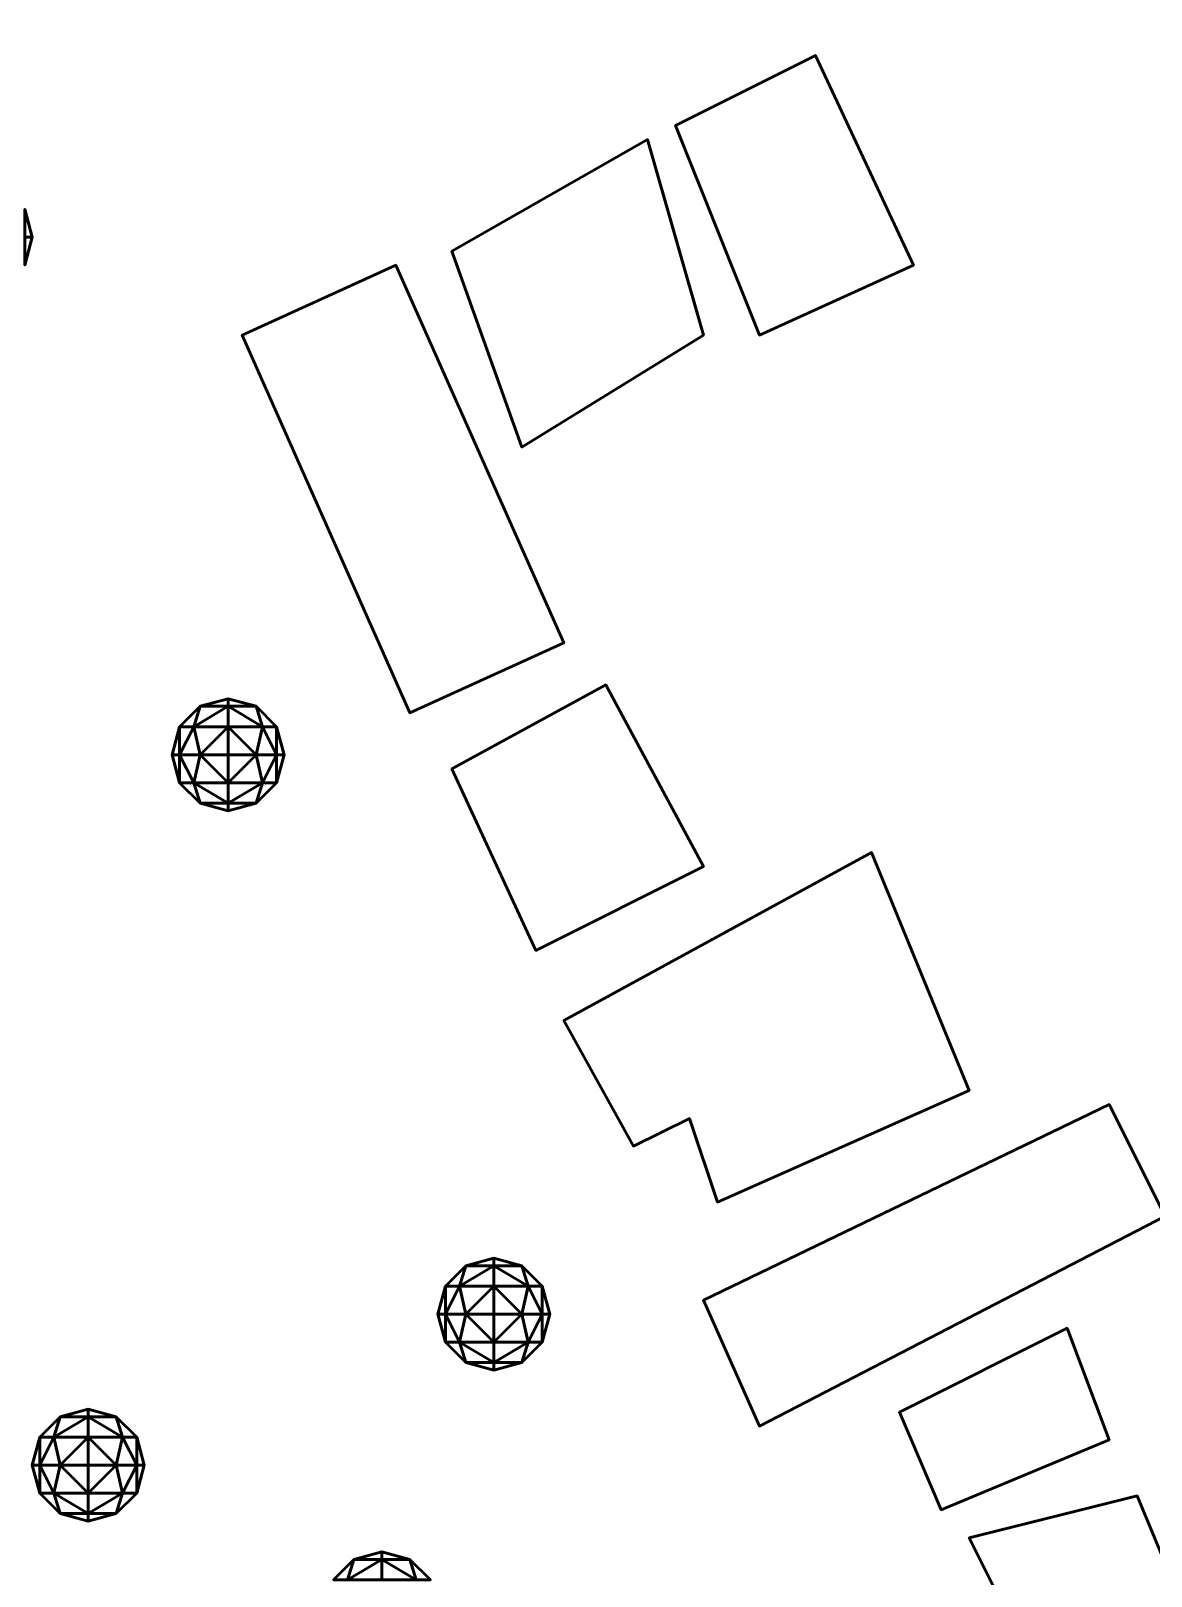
# Model space of a CAD drawing. Header units: metres. Extents: x -246 to 254, y -250 to 250.
# Drawn here: x 85 to 125, y -8.9 to 46.4 of the extents above; entities that cross this region are included whole.
import ezdxf

# ---------------------------------------------------------------- set-up
doc = ezdxf.new("R2010")
doc.units = ezdxf.units.M
doc.header["$LTSCALE"] = 5.08
doc.layers.add('一般', color=7, linetype='Continuous', lineweight=5)

# ---------------------------------------------------------------- blocks, each defined once
blk = doc.blocks.new('市街地地図 (3D)')
at = {"layer": '一般', "color": 31, "linetype": 'Continuous', "lineweight": 50}
for points in [[(86.5, 81), (86.5, 81, 6), (81.5, 78.5, 6), (81.5, 78.5)], [(90, 73.5), (90, 73.5, 6), (86.5, 81, 6), (86.5, 81)], [(81.5, 78.5), (81.5, 78.5, 6), (84.5, 71, 6), (84.5, 71)], [(80.5, 78), (80.5, 78, 6), (73.5, 74, 6), (73.5, 74)], [(82.5, 71), (82.5, 71, 6), (80.5, 78, 6), (80.5, 78)], [(71.5, 73.5), (71.5, 73.5, 6), (66, 71, 6), (66, 71)], [(77.5, 60), (77.5, 60, 6), (71.5, 73.5, 6), (71.5, 73.5)], [(73.5, 74), (73.5, 74, 6), (76, 67, 6), (76, 67)], [(84.5, 71), (84.5, 71, 6), (90, 73.5, 6), (90, 73.5)], [(66, 71), (66, 71, 6), (72, 57.5, 6), (72, 57.5)], [(76, 67), (76, 67, 6), (82.5, 71, 6), (82.5, 71)], [(72, 57.5), (72, 57.5, 6), (77.5, 60, 6), (77.5, 60)], [(79, 58.5), (79, 58.5, 9), (73.5, 55.5, 9), (73.5, 55.5)], [(82.5, 52), (82.5, 52, 9), (79, 58.5, 9), (79, 58.5)], [(73.5, 55.5), (73.5, 55.5, 9), (76.5, 49, 9), (76.5, 49)], [(88.5, 52.5), (88.5, 52.5, 4.5), (77.5, 46.5, 4.5), (77.5, 46.5)], [(92, 44), (92, 44, 4.5), (88.5, 52.5, 4.5), (88.5, 52.5)], [(76.5, 49), (76.5, 49, 9), (82.5, 52, 9), (82.5, 52)], [(77.5, 46.5), (77.5, 46.5, 4.5), (80, 42, 4.5), (80, 42)], [(83, 40), (83, 40, 4.5), (92, 44, 4.5), (92, 44)], [(97, 43.5), (97, 43.5, 5.4), (82.5, 36.5, 5.4), (82.5, 36.5)], [(99, 39.5), (99, 39.5, 5.4), (97, 43.5, 5.4), (97, 43.5)], [(80, 42), (80, 42, 4.5), (82, 43, 4.5), (82, 43)], [(82, 43), (82, 43, 4.5), (83, 40, 4.5), (83, 40)], [(84.5, 32), (84.5, 32, 5.4), (99, 39.5, 5.4), (99, 39.5)], [(82.5, 36.5), (82.5, 36.5, 5.4), (84.5, 32, 5.4), (84.5, 32)], [(95.5, 35.5), (95.5, 35.5, 6), (89.5, 32.5, 6), (89.5, 32.5)], [(97, 31.5), (97, 31.5, 6), (95.5, 35.5, 6), (95.5, 35.5)], [(89.5, 32.5), (89.5, 32.5, 6), (91, 29, 6), (91, 29)], [(91, 29), (91, 29, 6), (97, 31.5, 6), (97, 31.5)], [(92, 28), (92, 28, 4.5), (98, 29.5, 4.5), (98, 29.5)], [(98, 29.5), (98, 29.5, 4.5), (106.5, 9, 4.5), (106.5, 9)], [(93, 26), (93, 26, 4.5), (92, 28, 4.5), (92, 28)]]:
    blk.add_3dface(points, dxfattribs=at)
for points, invisible_edges in [([(81.5, 78.5, 6), (84.5, 71, 6), (90, 73.5, 6), (86.5, 81, 6)], 8), ([(81.5, 78.5), (84.5, 71), (90, 73.5), (86.5, 81)], 8), ([(73.5, 74, 6), (76, 67, 6), (82.5, 71, 6), (80.5, 78, 6)], 8), ([(73.5, 74), (76, 67), (82.5, 71), (80.5, 78)], 8), ([(66, 71, 6), (72, 57.5, 6), (77.5, 60, 6), (71.5, 73.5, 6)], 8), ([(66, 71), (72, 57.5), (77.5, 60), (71.5, 73.5)], 8), ([(73.5, 55.5, 9), (76.5, 49, 9), (82.5, 52, 9), (79, 58.5, 9)], 8), ([(73.5, 55.5), (76.5, 49), (82.5, 52), (79, 58.5)], 8), ([(88.5, 52.5, 4.5), (82, 43, 4.5), (77.5, 46.5, 4.5), (88.5, 52.5, 4.5)], 11), ([(88.5, 52.5), (82, 43), (77.5, 46.5), (88.5, 52.5)], 11), ([(88.5, 52.5, 4.5), (92, 44, 4.5), (82, 43, 4.5), (88.5, 52.5, 4.5)], 14), ([(88.5, 52.5), (92, 44), (82, 43), (88.5, 52.5)], 14), ([(82, 43, 4.5), (80, 42, 4.5), (77.5, 46.5, 4.5), (82, 43, 4.5)], 12), ([(82, 43), (80, 42), (77.5, 46.5), (82, 43)], 12), ([(92, 44, 4.5), (83, 40, 4.5), (82, 43, 4.5), (92, 44, 4.5)], 12), ([(92, 44), (83, 40), (82, 43), (92, 44)], 12), ([(82.5, 36.5, 5.4), (84.5, 32, 5.4), (99, 39.5, 5.4), (97, 43.5, 5.4)], 8), ([(82.5, 36.5), (84.5, 32), (99, 39.5), (97, 43.5)], 8), ([(89.5, 32.5, 6), (91, 29, 6), (97, 31.5, 6), (95.5, 35.5, 6)], 8), ([(89.5, 32.5), (91, 29), (97, 31.5), (95.5, 35.5)], 8), ([(98, 29.5, 4.5), (92, 28, 4.5), (93, 26, 4.5), (98, 29.5, 4.5)], 12), ([(98, 29.5, 4.5), (93, 26, 4.5), (92, 21, 4.5), (98, 29.5, 4.5)], 15), ([(92, 21, 4.5), (106.5, 9, 4.5), (98, 29.5, 4.5), (92, 21, 4.5)], 13), ([(98, 29.5), (92, 28), (93, 26), (98, 29.5)], 12), ([(98, 29.5), (93, 26), (92, 21), (98, 29.5)], 15), ([(92, 21), (106.5, 9), (98, 29.5), (92, 21)], 13)]:
    blk.add_3dface(points, dxfattribs=dict(at, invisible_edges=invisible_edges))
blk = doc.blocks.new('アーケイド (3D)')
at = {"layer": '一般', "color": 1}
blk.add_blockref('市街地地図 (3D)', (0, 0), dxfattribs=at)
blk = doc.blocks.new('NW4 (3D)')
at = {"layer": '一般', "color": 4, "linetype": 'Continuous', "lineweight": 50}
for points in [[(58.232, 74.5, 1), (58.5, 74.5), (58.232, 75.5)], [(58.5, 74.5), (58.232, 74.5, -1), (58.232, 75.5)], [(58.232, 74.5, 1), (58.232, 73.5), (58.5, 74.5)], [(58.5, 74.5), (58.232, 73.5), (58.232, 74.5, -1)], [(73.775, 37, -1.225), (73.268, 37), (74, 37.732)], [(73.268, 37), (73.775, 37, 1.225), (74, 37.732)], [(75, 37, -1.732), (73.775, 37, -1.225), (75, 37.732, -1)], [(75, 37.732, -1), (73.775, 37, -1.225), (74, 37.732)], [(74, 37.732), (73.775, 37, 1.225), (75, 37.732, 1)], [(73.775, 37, 1.225), (75, 37, 1.732), (75, 37.732, 1)], [(75, 37.732, -1), (74, 37.732), (75, 38)], [(74, 37.732), (75, 37.732, 1), (75, 38)], [(75, 37.732, 1), (76, 37.732), (75, 38)], [(76, 37.732), (75, 37.732, -1), (75, 38)], [(75, 37, 1.732), (76.225, 37, 1.225), (75, 37.732, 1)], [(75, 37.732, 1), (76.225, 37, 1.225), (76, 37.732)], [(76, 37.732), (76.225, 37, -1.225), (75, 37.732, -1)], [(76.225, 37, -1.225), (75, 37, -1.732), (75, 37.732, -1)], [(76.225, 37, 1.225), (76.732, 37), (76, 37.732)], [(76.732, 37), (76.225, 37, -1.225), (76, 37.732)], [(73.268, 36, -1), (73, 36), (73.268, 37)], [(73, 36), (73.268, 36, 1), (73.268, 37)], [(74, 36, -1.732), (73.268, 36, -1), (73.775, 37, -1.225)], [(73.775, 37, -1.225), (73.268, 36, -1), (73.268, 37)], [(73.268, 37), (73.268, 36, 1), (73.775, 37, 1.225)], [(73.268, 36, 1), (74, 36, 1.732), (73.775, 37, 1.225)], [(75, 37, -1.732), (74, 36, -1.732), (73.775, 37, -1.225)], [(73.775, 37, 1.225), (74, 36, 1.732), (75, 37, 1.732)], [(75, 36, -2), (74, 36, -1.732), (75, 37, -1.732)], [(74, 36, 1.732), (75, 36, 2), (75, 37, 1.732)], [(75, 36, 2), (76, 36, 1.732), (75, 37, 1.732)], [(75, 37, 1.732), (76, 36, 1.732), (76.225, 37, 1.225)], [(76.225, 37, -1.225), (76, 36, -1.732), (75, 37, -1.732)], [(76, 36, -1.732), (75, 36, -2), (75, 37, -1.732)], [(76, 36, 1.732), (76.732, 36, 1), (76.225, 37, 1.225)], [(76.732, 36, -1), (76, 36, -1.732), (76.225, 37, -1.225)], [(76.225, 37, 1.225), (76.732, 36, 1), (76.732, 37)], [(76.732, 37), (76.732, 36, -1), (76.225, 37, -1.225)], [(76.732, 36, 1), (77, 36), (76.732, 37)], [(77, 36), (76.732, 36, -1), (76.732, 37)], [(73.268, 36, -1), (73.268, 35), (73, 36)], [(73, 36), (73.268, 35), (73.268, 36, 1)], [(74, 36, -1.732), (73.775, 35, -1.225), (73.268, 36, -1)], [(73.775, 35, -1.225), (73.268, 35), (73.268, 36, -1)], [(73.268, 35), (73.775, 35, 1.225), (73.268, 36, 1)], [(73.268, 36, 1), (73.775, 35, 1.225), (74, 36, 1.732)], [(75, 35, -1.732), (73.775, 35, -1.225), (74, 36, -1.732)], [(73.775, 35, 1.225), (75, 35, 1.732), (74, 36, 1.732)], [(75, 36, -2), (75, 35, -1.732), (74, 36, -1.732)], [(74, 36, 1.732), (75, 35, 1.732), (75, 36, 2)], [(75, 36, 2), (75, 35, 1.732), (76, 36, 1.732)], [(75, 35, 1.732), (76.225, 35, 1.225), (76, 36, 1.732)], [(76.225, 35, -1.225), (75, 35, -1.732), (76, 36, -1.732)], [(76, 36, -1.732), (75, 35, -1.732), (75, 36, -2)], [(76, 36, 1.732), (76.225, 35, 1.225), (76.732, 36, 1)], [(76.732, 36, -1), (76.225, 35, -1.225), (76, 36, -1.732)], [(76.225, 35, 1.225), (76.732, 35), (76.732, 36, 1)], [(76.732, 35), (76.225, 35, -1.225), (76.732, 36, -1)], [(76.732, 36, 1), (76.732, 35), (77, 36)], [(77, 36), (76.732, 35), (76.732, 36, -1)], [(73.775, 35, -1.225), (74, 34.268), (73.268, 35)], [(73.268, 35), (74, 34.268), (73.775, 35, 1.225)], [(75, 35, -1.732), (75, 34.268, -1), (73.775, 35, -1.225)], [(75, 34.268, -1), (74, 34.268), (73.775, 35, -1.225)], [(74, 34.268), (75, 34.268, 1), (73.775, 35, 1.225)], [(73.775, 35, 1.225), (75, 34.268, 1), (75, 35, 1.732)], [(75, 35, 1.732), (75, 34.268, 1), (76.225, 35, 1.225)], [(75, 34.268, 1), (76, 34.268), (76.225, 35, 1.225)], [(76, 34.268), (75, 34.268, -1), (76.225, 35, -1.225)], [(76.225, 35, -1.225), (75, 34.268, -1), (75, 35, -1.732)], [(76.225, 35, 1.225), (76, 34.268), (76.732, 35)], [(76.732, 35), (76, 34.268), (76.225, 35, -1.225)], [(75, 34.268, -1), (75, 34), (74, 34.268)], [(74, 34.268), (75, 34), (75, 34.268, 1)], [(75, 34.268, 1), (75, 34), (76, 34.268)], [(76, 34.268), (75, 34), (75, 34.268, -1)], [(60.5, 32.332, -1), (59.5, 32.332), (60.5, 32.6)], [(59.5, 32.332), (60.5, 32.332, 1), (60.5, 32.6)], [(60.5, 32.332, 1), (61.5, 32.332), (60.5, 32.6)], [(61.5, 32.332), (60.5, 32.332, -1), (60.5, 32.6)], [(59.275, 31.6, -1.225), (58.768, 31.6), (59.5, 32.332)], [(58.768, 31.6), (59.275, 31.6, 1.225), (59.5, 32.332)], [(60.5, 31.6, -1.732), (59.275, 31.6, -1.225), (60.5, 32.332, -1)], [(60.5, 32.332, -1), (59.275, 31.6, -1.225), (59.5, 32.332)], [(59.5, 32.332), (59.275, 31.6, 1.225), (60.5, 32.332, 1)], [(59.275, 31.6, 1.225), (60.5, 31.6, 1.732), (60.5, 32.332, 1)], [(60.5, 31.6, 1.732), (61.725, 31.6, 1.225), (60.5, 32.332, 1)], [(60.5, 32.332, 1), (61.725, 31.6, 1.225), (61.5, 32.332)], [(61.5, 32.332), (61.725, 31.6, -1.225), (60.5, 32.332, -1)], [(61.725, 31.6, -1.225), (60.5, 31.6, -1.732), (60.5, 32.332, -1)], [(61.725, 31.6, 1.225), (62.232, 31.6), (61.5, 32.332)], [(62.232, 31.6), (61.725, 31.6, -1.225), (61.5, 32.332)], [(58.768, 30.6, -1), (58.5, 30.6), (58.768, 31.6)], [(58.5, 30.6), (58.768, 30.6, 1), (58.768, 31.6)], [(59.5, 30.6, -1.732), (58.768, 30.6, -1), (59.275, 31.6, -1.225)], [(59.275, 31.6, -1.225), (58.768, 30.6, -1), (58.768, 31.6)], [(58.768, 31.6), (58.768, 30.6, 1), (59.275, 31.6, 1.225)], [(58.768, 30.6, 1), (59.5, 30.6, 1.732), (59.275, 31.6, 1.225)], [(60.5, 31.6, -1.732), (59.5, 30.6, -1.732), (59.275, 31.6, -1.225)], [(59.275, 31.6, 1.225), (59.5, 30.6, 1.732), (60.5, 31.6, 1.732)], [(60.5, 30.6, -2), (59.5, 30.6, -1.732), (60.5, 31.6, -1.732)], [(59.5, 30.6, 1.732), (60.5, 30.6, 2), (60.5, 31.6, 1.732)], [(60.5, 30.6, 2), (61.5, 30.6, 1.732), (60.5, 31.6, 1.732)], [(60.5, 31.6, 1.732), (61.5, 30.6, 1.732), (61.725, 31.6, 1.225)], [(61.725, 31.6, -1.225), (61.5, 30.6, -1.732), (60.5, 31.6, -1.732)], [(61.5, 30.6, -1.732), (60.5, 30.6, -2), (60.5, 31.6, -1.732)], [(61.5, 30.6, 1.732), (62.232, 30.6, 1), (61.725, 31.6, 1.225)], [(62.232, 30.6, -1), (61.5, 30.6, -1.732), (61.725, 31.6, -1.225)], [(61.725, 31.6, 1.225), (62.232, 30.6, 1), (62.232, 31.6)], [(62.232, 31.6), (62.232, 30.6, -1), (61.725, 31.6, -1.225)], [(62.232, 30.6, 1), (62.5, 30.6), (62.232, 31.6)], [(62.5, 30.6), (62.232, 30.6, -1), (62.232, 31.6)], [(58.768, 30.6, -1), (58.768, 29.6), (58.5, 30.6)], [(58.5, 30.6), (58.768, 29.6), (58.768, 30.6, 1)], [(59.5, 30.6, -1.732), (59.275, 29.6, -1.225), (58.768, 30.6, -1)], [(59.275, 29.6, -1.225), (58.768, 29.6), (58.768, 30.6, -1)], [(58.768, 29.6), (59.275, 29.6, 1.225), (58.768, 30.6, 1)], [(58.768, 30.6, 1), (59.275, 29.6, 1.225), (59.5, 30.6, 1.732)], [(60.5, 29.6, -1.732), (59.275, 29.6, -1.225), (59.5, 30.6, -1.732)], [(59.275, 29.6, 1.225), (60.5, 29.6, 1.732), (59.5, 30.6, 1.732)], [(60.5, 30.6, -2), (60.5, 29.6, -1.732), (59.5, 30.6, -1.732)], [(59.5, 30.6, 1.732), (60.5, 29.6, 1.732), (60.5, 30.6, 2)], [(60.5, 30.6, 2), (60.5, 29.6, 1.732), (61.5, 30.6, 1.732)], [(60.5, 29.6, 1.732), (61.725, 29.6, 1.225), (61.5, 30.6, 1.732)], [(61.725, 29.6, -1.225), (60.5, 29.6, -1.732), (61.5, 30.6, -1.732)], [(61.5, 30.6, -1.732), (60.5, 29.6, -1.732), (60.5, 30.6, -2)], [(61.5, 30.6, 1.732), (61.725, 29.6, 1.225), (62.232, 30.6, 1)], [(62.232, 30.6, -1), (61.725, 29.6, -1.225), (61.5, 30.6, -1.732)], [(61.725, 29.6, 1.225), (62.232, 29.6), (62.232, 30.6, 1)], [(62.232, 29.6), (61.725, 29.6, -1.225), (62.232, 30.6, -1)], [(62.232, 30.6, 1), (62.232, 29.6), (62.5, 30.6)], [(62.5, 30.6), (62.232, 29.6), (62.232, 30.6, -1)], [(59.275, 29.6, -1.225), (59.5, 28.868), (58.768, 29.6)], [(58.768, 29.6), (59.5, 28.868), (59.275, 29.6, 1.225)], [(60.5, 29.6, -1.732), (60.5, 28.868, -1), (59.275, 29.6, -1.225)], [(60.5, 28.868, -1), (59.5, 28.868), (59.275, 29.6, -1.225)], [(59.5, 28.868), (60.5, 28.868, 1), (59.275, 29.6, 1.225)], [(59.275, 29.6, 1.225), (60.5, 28.868, 1), (60.5, 29.6, 1.732)], [(60.5, 29.6, 1.732), (60.5, 28.868, 1), (61.725, 29.6, 1.225)], [(60.5, 28.868, 1), (61.5, 28.868), (61.725, 29.6, 1.225)], [(61.5, 28.868), (60.5, 28.868, -1), (61.725, 29.6, -1.225)], [(61.725, 29.6, -1.225), (60.5, 28.868, -1), (60.5, 29.6, -1.732)], [(61.725, 29.6, 1.225), (61.5, 28.868), (62.232, 29.6)], [(62.232, 29.6), (61.5, 28.868), (61.725, 29.6, -1.225)], [(60.5, 28.868, -1), (60.5, 28.6), (59.5, 28.868)], [(59.5, 28.868), (60.5, 28.6), (60.5, 28.868, 1)], [(60.5, 28.868, 1), (60.5, 28.6), (61.5, 28.868)], [(61.5, 28.868), (60.5, 28.6), (60.5, 28.868, -1)], [(69.775, 26.5, -1.225), (69.268, 26.5), (70, 27.232)], [(69.268, 26.5), (69.775, 26.5, 1.225), (70, 27.232)], [(71, 26.5, -1.732), (69.775, 26.5, -1.225), (71, 27.232, -1)], [(71, 27.232, -1), (69.775, 26.5, -1.225), (70, 27.232)], [(70, 27.232), (69.775, 26.5, 1.225), (71, 27.232, 1)], [(69.775, 26.5, 1.225), (71, 26.5, 1.732), (71, 27.232, 1)], [(71, 27.232, -1), (70, 27.232), (71, 27.5)], [(70, 27.232), (71, 27.232, 1), (71, 27.5)], [(71, 27.232, 1), (72, 27.232), (71, 27.5)], [(72, 27.232), (71, 27.232, -1), (71, 27.5)], [(71, 26.5, 1.732), (72.225, 26.5, 1.225), (71, 27.232, 1)], [(71, 27.232, 1), (72.225, 26.5, 1.225), (72, 27.232)], [(72, 27.232), (72.225, 26.5, -1.225), (71, 27.232, -1)], [(72.225, 26.5, -1.225), (71, 26.5, -1.732), (71, 27.232, -1)], [(72.225, 26.5, 1.225), (72.732, 26.5), (72, 27.232)], [(72.732, 26.5), (72.225, 26.5, -1.225), (72, 27.232)]]:
    blk.add_3dface(points, dxfattribs=at)
at = {"layer": '一般', "color": 254, "linetype": 'Continuous', "lineweight": 50}
for points in [[(64.275, 57, -1.225), (63.768, 57), (64.5, 57.732)], [(63.768, 57), (64.275, 57, 1.225), (64.5, 57.732)], [(65.5, 57, -1.732), (64.275, 57, -1.225), (65.5, 57.732, -1)], [(65.5, 57.732, -1), (64.275, 57, -1.225), (64.5, 57.732)], [(64.5, 57.732), (64.275, 57, 1.225), (65.5, 57.732, 1)], [(64.275, 57, 1.225), (65.5, 57, 1.732), (65.5, 57.732, 1)], [(65.5, 57.732, -1), (64.5, 57.732), (65.5, 58)], [(64.5, 57.732), (65.5, 57.732, 1), (65.5, 58)], [(65.5, 57.732, 1), (66.5, 57.732), (65.5, 58)], [(66.5, 57.732), (65.5, 57.732, -1), (65.5, 58)], [(65.5, 57, 1.732), (66.725, 57, 1.225), (65.5, 57.732, 1)], [(65.5, 57.732, 1), (66.725, 57, 1.225), (66.5, 57.732)], [(66.5, 57.732), (66.725, 57, -1.225), (65.5, 57.732, -1)], [(66.725, 57, -1.225), (65.5, 57, -1.732), (65.5, 57.732, -1)], [(66.725, 57, 1.225), (67.232, 57), (66.5, 57.732)], [(67.232, 57), (66.725, 57, -1.225), (66.5, 57.732)], [(63.768, 56, -1), (63.5, 56), (63.768, 57)], [(63.5, 56), (63.768, 56, 1), (63.768, 57)], [(64.5, 56, -1.732), (63.768, 56, -1), (64.275, 57, -1.225)], [(64.275, 57, -1.225), (63.768, 56, -1), (63.768, 57)], [(63.768, 57), (63.768, 56, 1), (64.275, 57, 1.225)], [(63.768, 56, 1), (64.5, 56, 1.732), (64.275, 57, 1.225)], [(65.5, 57, -1.732), (64.5, 56, -1.732), (64.275, 57, -1.225)], [(64.275, 57, 1.225), (64.5, 56, 1.732), (65.5, 57, 1.732)], [(65.5, 56, -2), (64.5, 56, -1.732), (65.5, 57, -1.732)], [(64.5, 56, 1.732), (65.5, 56, 2), (65.5, 57, 1.732)], [(65.5, 56, 2), (66.5, 56, 1.732), (65.5, 57, 1.732)], [(65.5, 57, 1.732), (66.5, 56, 1.732), (66.725, 57, 1.225)], [(66.725, 57, -1.225), (66.5, 56, -1.732), (65.5, 57, -1.732)], [(66.5, 56, -1.732), (65.5, 56, -2), (65.5, 57, -1.732)], [(66.5, 56, 1.732), (67.232, 56, 1), (66.725, 57, 1.225)], [(67.232, 56, -1), (66.5, 56, -1.732), (66.725, 57, -1.225)], [(66.725, 57, 1.225), (67.232, 56, 1), (67.232, 57)], [(67.232, 57), (67.232, 56, -1), (66.725, 57, -1.225)], [(67.232, 56, 1), (67.5, 56), (67.232, 57)], [(67.5, 56), (67.232, 56, -1), (67.232, 57)], [(63.768, 56, -1), (63.768, 55), (63.5, 56)], [(63.5, 56), (63.768, 55), (63.768, 56, 1)], [(64.5, 56, -1.732), (64.275, 55, -1.225), (63.768, 56, -1)], [(64.275, 55, -1.225), (63.768, 55), (63.768, 56, -1)], [(63.768, 55), (64.275, 55, 1.225), (63.768, 56, 1)], [(63.768, 56, 1), (64.275, 55, 1.225), (64.5, 56, 1.732)], [(65.5, 55, -1.732), (64.275, 55, -1.225), (64.5, 56, -1.732)], [(64.275, 55, 1.225), (65.5, 55, 1.732), (64.5, 56, 1.732)], [(65.5, 56, -2), (65.5, 55, -1.732), (64.5, 56, -1.732)], [(64.5, 56, 1.732), (65.5, 55, 1.732), (65.5, 56, 2)], [(65.5, 56, 2), (65.5, 55, 1.732), (66.5, 56, 1.732)], [(65.5, 55, 1.732), (66.725, 55, 1.225), (66.5, 56, 1.732)], [(66.725, 55, -1.225), (65.5, 55, -1.732), (66.5, 56, -1.732)], [(66.5, 56, -1.732), (65.5, 55, -1.732), (65.5, 56, -2)], [(66.5, 56, 1.732), (66.725, 55, 1.225), (67.232, 56, 1)], [(67.232, 56, -1), (66.725, 55, -1.225), (66.5, 56, -1.732)], [(66.725, 55, 1.225), (67.232, 55), (67.232, 56, 1)], [(67.232, 55), (66.725, 55, -1.225), (67.232, 56, -1)], [(67.232, 56, 1), (67.232, 55), (67.5, 56)], [(67.5, 56), (67.232, 55), (67.232, 56, -1)], [(64.275, 55, -1.225), (64.5, 54.268), (63.768, 55)], [(63.768, 55), (64.5, 54.268), (64.275, 55, 1.225)], [(65.5, 55, -1.732), (65.5, 54.268, -1), (64.275, 55, -1.225)], [(65.5, 54.268, -1), (64.5, 54.268), (64.275, 55, -1.225)], [(64.5, 54.268), (65.5, 54.268, 1), (64.275, 55, 1.225)], [(64.275, 55, 1.225), (65.5, 54.268, 1), (65.5, 55, 1.732)], [(65.5, 55, 1.732), (65.5, 54.268, 1), (66.725, 55, 1.225)], [(65.5, 54.268, 1), (66.5, 54.268), (66.725, 55, 1.225)], [(66.5, 54.268), (65.5, 54.268, -1), (66.725, 55, -1.225)], [(66.725, 55, -1.225), (65.5, 54.268, -1), (65.5, 55, -1.732)], [(66.725, 55, 1.225), (66.5, 54.268), (67.232, 55)], [(67.232, 55), (66.5, 54.268), (66.725, 55, -1.225)], [(65.5, 54.268, -1), (65.5, 54), (64.5, 54.268)], [(64.5, 54.268), (65.5, 54), (65.5, 54.268, 1)], [(65.5, 54.268, 1), (65.5, 54), (66.5, 54.268)], [(66.5, 54.268), (65.5, 54), (65.5, 54.268, -1)]]:
    blk.add_3dface(points, dxfattribs=at)
blk = doc.blocks.new('敷地 (3D)')
at = {"layer": '一般', "color": 19, "linetype": 'Continuous', "lineweight": 50}
for points in [[(-272.5, 285.5, 0.1), (227.5, 285.5, 0.1), (227.5, -214.5, 0.1), (-272.5, -214.5, 0.1)], [(-272.5, 285.5), (227.5, 285.5), (227.5, -214.5), (-272.5, -214.5)]]:
    blk.add_3dface(points, dxfattribs=at)
blk = doc.blocks.new('高層建築・集合住宅 (3D)')
at = {"layer": '一般', "color": 7}
for name, p in [('敷地 (3D)', (0, 0)), ('アーケイド (3D)', (0, 0, 2.4)), ('市街地地図 (3D)', (0, 0)), ('NW4 (3D)', (0, 0, 2))]:
    blk.add_blockref(name, p, dxfattribs=at)
at = {"layer": '一般', "color": 1}
for name, p in [('アーケイド (3D)', (0, 0, 2.4)), ('市街地地図 (3D)', (0, 0)), ('アーケイド (3D)', (0, 0, 2.4)), ('市街地地図 (3D)', (0, 0))]:
    blk.add_blockref(name, p, dxfattribs=at)
at = {"layer": '一般', "color": 31}
for name, p in [('アーケイド (3D)', (0, 0, 2.4)), ('市街地地図 (3D)', (0, 0))]:
    blk.add_blockref(name, p, dxfattribs=at)

msp = doc.modelspace()

# ---------------------------------------------------------------- block references
at = {"layer": '一般', "color": 7}
for name, p in [('高層建築・集合住宅 (3D)', (26.5, -35.5)), ('アーケイド (3D)', (26.5, -35.5, 2.4)), ('市街地地図 (3D)', (26.5, -35.5))]:
    msp.add_blockref(name, p, dxfattribs=at)

doc.saveas('drawing.dxf')
